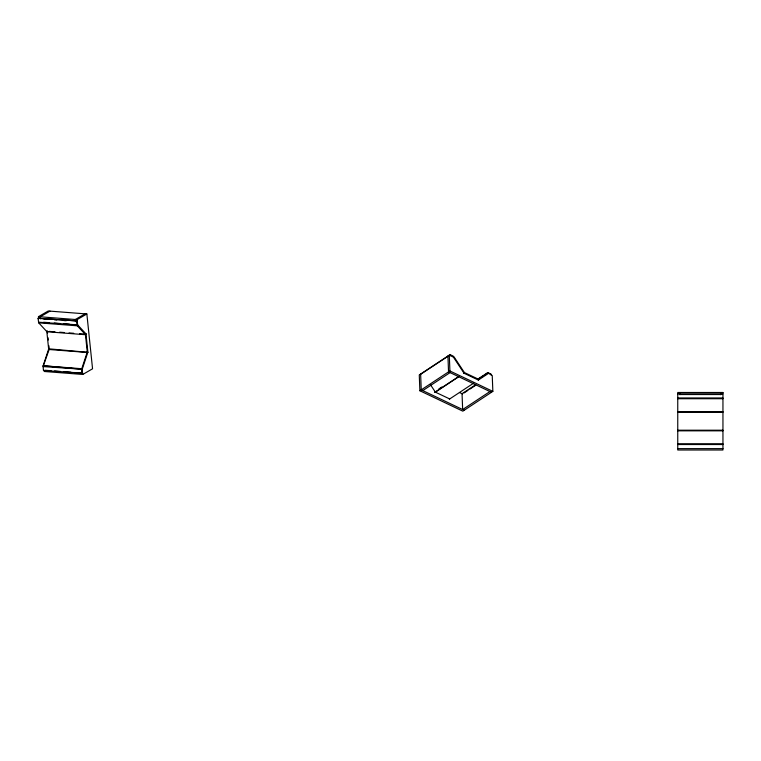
<?xml version="1.0" encoding="UTF-8"?>
<svg xmlns="http://www.w3.org/2000/svg" width="761" height="761" viewBox="0 0 761 761"><rect width="100%" height="100%" fill="white"/><g stroke="black" fill="none" stroke-linecap="round" stroke-linejoin="round"><path stroke-width="1.14" d="M85.879 333.775L85.565 334.726L46.944 331.748L38.697 322.835L38.05 318.288L77.222 320.942L38.05 318.288M44.157 371.473L82.778 374.45L92.557 368.79L86.859 313.97L77.08 319.639L77.622 324.861L85.964 333.86L87.867 352.134L82.236 369.237L43.158 365.756L48.723 348.823L87.81 352.305M85.565 334.726L77.318 325.813L77.622 324.861L74.112 324.595M82.778 374.45L81.769 368.733L87.344 351.801M491.216 375.049L491.187 374.165L488.115 372.7L488.153 373.594L478.365 380.053L464.048 373.251L453.385 357.08L449.294 355.14L419.273 374.935L419.882 390.774L462.821 411.168L492.852 391.373L492.243 375.534L487.563 372.69L477.87 379.083L478.46 379.986M420.262 374.536L450.284 354.731L453.356 356.186L453.385 357.08L453.937 356.719L464.486 372.728L463.944 373.09M419.882 390.774L449.913 370.978L492.852 391.373M422.783 390.602L450.074 372.605M438.831 388.966L441.732 387.045M434.883 392.248L459.102 376.276M434.988 392.41L459.206 376.438M478.431 379.092L483.273 375.896M485.214 374.621L488.115 372.7M449.304 399.211L473.627 383.173M475.692 384.705L462.041 393.703L462.659 409.542L489.951 391.544M464.096 392.933L467.977 390.383M469.908 389.099L475.72 385.266M38.678 318.754L38.469 316.662L48.238 310.992L86.859 313.97M49.988 311.125L40.219 316.795L40.438 318.888M85.099 313.836L75.329 319.506L75.548 321.599M38.459 322.198L77.622 324.861M46.792 331.206L48.694 349.47L49.246 349.156M85.964 333.86L85.413 334.184L87.315 352.457L48.694 349.47M74.454 372.519L82.645 373.147L43.472 370.493L43.073 366.574L49.189 349.328L48.723 348.823M43.472 370.493L44.024 370.169M87.315 352.457L87.867 352.134M43.073 366.574L82.236 369.237M677.756 393.856L722.95 393.856M679.811 394.54L720.895 394.54M677.756 397.965L722.95 397.965M677.756 398.726L722.95 398.726M677.756 411.663L722.95 411.663M677.756 412.291L722.95 412.291M677.756 430.212L722.95 430.212M677.756 430.831L722.95 430.831M677.756 443.768L722.95 443.768M677.756 444.529L722.95 444.529M677.756 448.638L722.95 448.638M38.469 316.662L77.08 319.639M43.938 319.03L46.278 319.211M54.469 319.839L56.809 320.02M63.829 320.562L66.169 320.742M43.691 322.245L49.541 322.693M54.221 323.054L60.071 323.511M63.582 323.777L69.432 324.234M38.697 322.835L77.318 325.813M49.132 331.387L54.982 331.834M59.672 332.196L64.352 332.557M69.032 332.918L73.712 333.28M79.563 333.727L84.243 334.089M43.158 365.756L81.769 368.733M45.194 370.265L51.044 370.712M54.554 370.988L60.404 371.435M63.924 371.701L70.944 372.243M491.492 392.276L448.543 371.872L447.934 356.034M459.492 392.495L462.555 393.951M449.703 398.945L435.387 392.153L430.374 384.543M464.191 410.274L421.242 389.87L420.633 374.041M76.671 321.266L77.08 325.185M81.684 369.551L82.093 373.47M47.344 330.883L47.582 333.166M48.057 337.732L48.295 340.024M48.885 345.732L49.123 348.015M478.365 380.053L478.327 379.159L464.01 372.357L464.048 373.251M450.284 354.731L450.322 355.625M449.294 355.14L449.913 370.978M720.895 392.486L720.895 394.683M679.811 392.486L679.811 394.683M722.95 392.486L677.756 392.486L677.756 450.008L722.95 450.008L722.95 392.486"/></g></svg>
